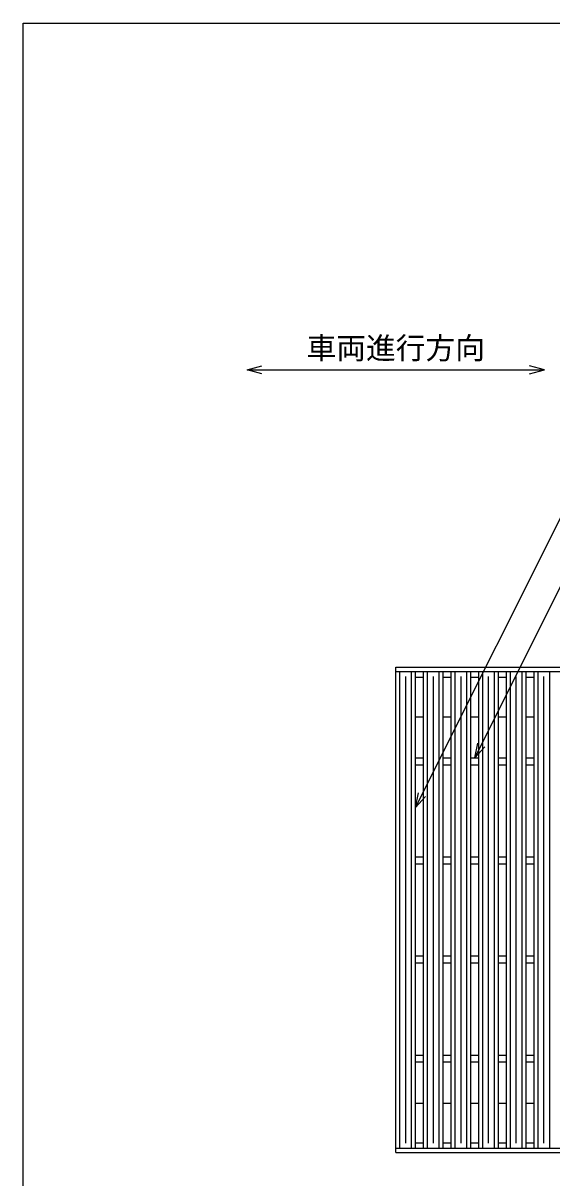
# Model space of a CAD drawing. Units: millimetres, scale not verified. Extents: x -1820 to 1736, y -1282 to 1048.
# Drawn here: x -1724 to -1190, y -117 to 1048 of the extents above; entities that cross this region are included whole.
import ezdxf
from ezdxf.enums import TextEntityAlignment as Align

# ---------------------------------------------------------------- set-up
doc = ezdxf.new("R2010")
doc.units = ezdxf.units.MM
doc.header["$LTSCALE"] = 10
for name, color, linetype, lineweight in [('0_2', 150, 'Continuous', 25), ('16', 3, 'Continuous', 25), ('22', 2, 'Continuous', 25)]:
    doc.layers.add(name, color=color, linetype=linetype, lineweight=lineweight)
doc.styles.add('ベクトル', font='')
doc.styles.get('ベクトル').set_extended_font_data('ベクトル')

msp = doc.modelspace()

# ---------------------------------------------------------------- linework, layer by layer
at = {"layer": '0_2'}
for p, q in [((-1724, -1151.5), (-1724, 1048.5)), ((-1724, 1048.5), (1736, 1048.5))]:
    msp.add_line(p, q, dxfattribs=at)
at = {"layer": '16'}
for p, q in [((-1348, 398.5), (-352, 398.5)), ((-1348, 394), (-1348, 398.5)), ((-1348, 394), (-352, 394)), ((-1348, -87), (-1348, 394)), ((-1348, 394), (-1328, 394)), ((-1344, -87), (-1344, 394)), ((-1338, -82), (-1338, 389)), ((-1332, -87), (-1332, 394)), ((-1328, -87), (-1328, 394)), ((-1328, 388.5), (-1320.1, 388.5)), ((-1320.1, -87), (-1320.1, 394)), ((-1320.1, 394), (-1300.1, 394)), ((-1316.1, -87), (-1316.1, 394)), ((-1310.1, -82), (-1310.1, 389)), ((-1304.1, -87), (-1304.1, 394)), ((-1300.1, -87), (-1300.1, 394)), ((-1300.1, 388.5), (-1292.2, 388.5)), ((-1292.2, -87), (-1292.2, 394)), ((-1292.2, 394), (-1272.2, 394)), ((-1288.2, -87), (-1288.2, 394)), ((-1282.2, -82), (-1282.2, 389)), ((-1276.2, -87), (-1276.2, 394)), ((-1272.2, -87), (-1272.2, 394)), ((-1272.2, 388.5), (-1264.3, 388.5)), ((-1264.3, -87), (-1264.3, 394)), ((-1264.3, 394), (-1244.3, 394)), ((-1260.3, -87), (-1260.3, 394)), ((-1254.3, -82), (-1254.3, 389)), ((-1248.3, -87), (-1248.3, 394)), ((-1244.3, -87), (-1244.3, 394)), ((-1244.3, 388.5), (-1236.4, 388.5)), ((-1236.4, -87), (-1236.4, 394)), ((-1236.4, 394), (-1216.4, 394)), ((-1232.4, -87), (-1232.4, 394)), ((-1226.4, -82), (-1226.4, 389)), ((-1220.4, -87), (-1220.4, 394)), ((-1216.4, -87), (-1216.4, 394)), ((-1216.4, 388.5), (-1208.5, 388.5)), ((-1208.5, -87), (-1208.5, 394)), ((-1208.5, 394), (-1188.5, 394)), ((-1204.5, -87), (-1204.5, 394)), ((-1198.5, -82), (-1198.5, 389)), ((-1192.5, -87), (-1192.5, 394)), ((-1328, 348.5), (-1320.1, 348.5)), ((-1300.1, 348.5), (-1292.2, 348.5)), ((-1272.2, 348.5), (-1264.3, 348.5)), ((-1244.3, 348.5), (-1236.4, 348.5)), ((-1216.4, 348.5), (-1208.5, 348.5)), ((-1328, 307), (-1320.1, 307)), ((-1300.1, 307), (-1292.2, 307)), ((-1272.2, 307), (-1264.3, 307)), ((-1244.3, 307), (-1236.4, 307)), ((-1216.4, 307), (-1208.5, 307)), ((-1328, 300), (-1320.1, 300)), ((-1300.1, 300), (-1292.2, 300)), ((-1272.2, 300), (-1264.3, 300)), ((-1244.3, 300), (-1236.4, 300)), ((-1216.4, 300), (-1208.5, 300)), ((-1328, 207), (-1320.1, 207)), ((-1328, 200), (-1320.1, 200)), ((-1300.1, 207), (-1292.2, 207)), ((-1300.1, 200), (-1292.2, 200)), ((-1272.2, 207), (-1264.3, 207)), ((-1272.2, 200), (-1264.3, 200)), ((-1244.3, 207), (-1236.4, 207)), ((-1244.3, 200), (-1236.4, 200)), ((-1216.4, 207), (-1208.5, 207)), ((-1216.4, 200), (-1208.5, 200)), ((-1328, 107), (-1320.1, 107)), ((-1300.1, 107), (-1292.2, 107)), ((-1272.2, 107), (-1264.3, 107)), ((-1244.3, 107), (-1236.4, 107)), ((-1216.4, 107), (-1208.5, 107)), ((-1328, 100), (-1320.1, 100)), ((-1300.1, 100), (-1292.2, 100)), ((-1272.2, 100), (-1264.3, 100)), ((-1244.3, 100), (-1236.4, 100)), ((-1216.4, 100), (-1208.5, 100)), ((-1328, 7), (-1320.1, 7)), ((-1328, 0), (-1320.1, 0)), ((-1300.1, 7), (-1292.2, 7)), ((-1300.1, 0), (-1292.2, 0)), ((-1272.2, 7), (-1264.3, 7)), ((-1272.2, 0), (-1264.3, 0)), ((-1244.3, 7), (-1236.4, 7)), ((-1244.3, 0), (-1236.4, 0)), ((-1216.4, 7), (-1208.5, 7)), ((-1216.4, 0), (-1208.5, 0)), ((-1328, -41.5), (-1320.1, -41.5)), ((-1300.1, -41.5), (-1292.2, -41.5)), ((-1272.2, -41.5), (-1264.3, -41.5)), ((-1244.3, -41.5), (-1236.4, -41.5)), ((-1216.4, -41.5), (-1208.5, -41.5)), ((-1328, -81.5), (-1320.1, -81.5)), ((-1300.1, -81.5), (-1292.2, -81.5)), ((-1272.2, -81.5), (-1264.3, -81.5)), ((-1244.3, -81.5), (-1236.4, -81.5)), ((-1216.4, -81.5), (-1208.5, -81.5)), ((-1348, -87), (-352, -87)), ((-1348, -91.5), (-1348, -87)), ((-1348, -87), (-1328, -87)), ((-1348, -91.5), (-352, -91.5)), ((-1320.1, -87), (-1300.1, -87)), ((-1292.2, -87), (-1272.2, -87)), ((-1264.3, -87), (-1244.3, -87)), ((-1236.4, -87), (-1216.4, -87)), ((-1208.5, -87), (-1188.5, -87))]:
    msp.add_line(p, q, dxfattribs=at)
at = {"layer": '22', "color": 4}
for p, q in [((-1498, 698.5), (-1483, 702.5)), ((-1198, 698.5), (-1213, 702.5)), ((-1483, 694.5), (-1498, 698.5)), ((-1498, 698.5), (-1198, 698.5)), ((-1213, 694.5), (-1198, 698.5)), ((-1328, 257), (-1112.75, 687.5)), ((-1268.25, 307), (-1100.5, 642.5)), ((-1268.25, 307), (-1265.25, 321.6)), ((-1268.25, 307), (-1258.25, 318)), ((-1328, 257), (-1325, 271.6)), ((-1328, 257), (-1318, 268))]:
    msp.add_line(p, q, dxfattribs=at)

# ---------------------------------------------------------------- texts
at = {"layer": '22', "style": 'ベクトル'}
msp.add_text('車両進行方向', height=21.99, dxfattribs=at).set_placement((-1438, 720.5), align=Align.MIDDLE_LEFT)

doc.saveas('drawing.dxf')
